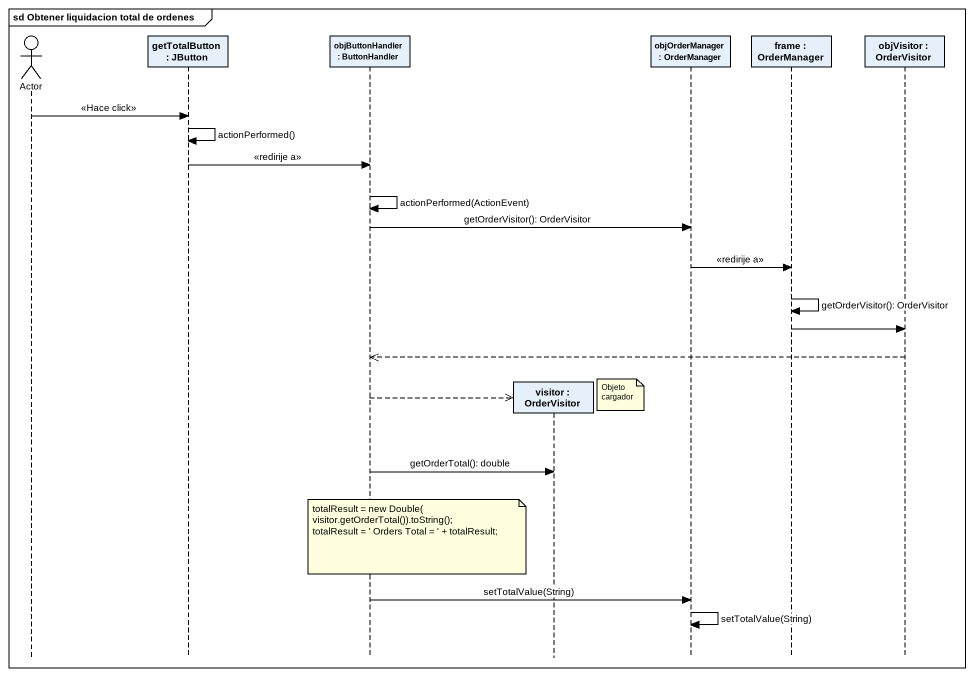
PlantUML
@startuml
mainframe sd Obtener liquidacion total de ordenes
hide footbox
actor "Actor" as Actor_
participant "getTotalButton : JButton" as getTotalButton
participant "objButtonHandler : ButtonHandler" as objButtonHandler
participant "visitor : OrderVisitor" as visitor
participant "objOrderManager : OrderManager" as objOrderManager
participant "frame : OrderManager" as frame_
participant "objVisitor : OrderVisitor" as objVisitor

Actor_ -> getTotalButton : <<Hace click>>
getTotalButton -> getTotalButton : actionPerformed()
getTotalButton -> objButtonHandler : <<redirije a>>
objButtonHandler -> objButtonHandler : actionPerformed(ActionEvent)
objButtonHandler -> objOrderManager : getOrderVisitor(): OrderVisitor
objOrderManager -> frame_ : <<redirije a>>
frame_ -> frame_ : getOrderVisitor(): OrderVisitor
frame_ -> objVisitor
objVisitor -->> objButtonHandler
note right of visitor
  Objeto
  cargador
end note
objButtonHandler -->> visitor **
objButtonHandler -> visitor : getOrderTotal(): double
note over objButtonHandler
  totalResult = new Double(
  visitor.getOrderTotal()).toString();
  totalResult = ' Orders Total = ' + totalResult;
end note
objButtonHandler -> objOrderManager : setTotalValue(String)
objOrderManager -> objOrderManager : setTotalValue(String)
@enduml
